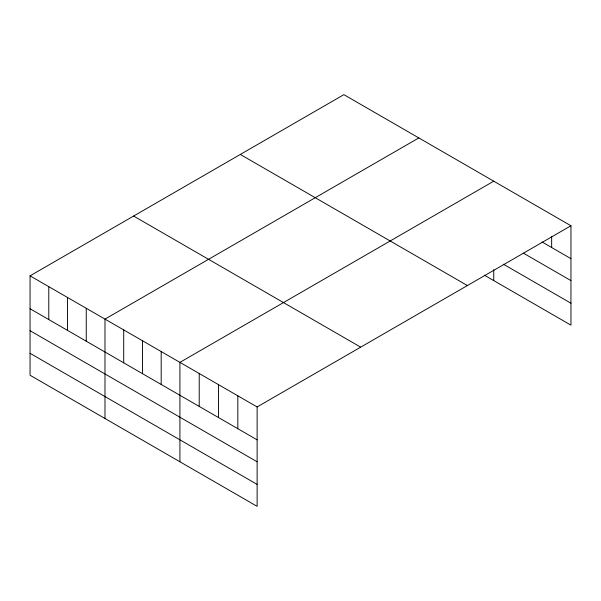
<?xml version="1.0" encoding="UTF-8"?>
<svg xmlns="http://www.w3.org/2000/svg" width="601" height="601" viewBox="0 0 601 601"><rect width="100%" height="100%" fill="white"/><g stroke="black" fill="none" stroke-linecap="round" stroke-linejoin="round"><path stroke-width="0.9" d="M30.05 275.844L257.123 406.945L257.123 506.342L30.05 375.242L30.05 275.844L343.877 94.657L570.95 225.758L570.95 325.156L484.376 275.175M418.814 137.922L104.987 319.108L104.987 418.506M493.744 181.186L179.917 362.373L179.917 461.763M257.123 406.945L570.95 225.758M541.997 241.948L570.95 258.663M523.501 253.209L570.95 280.607M503.398 264.207L570.95 303.212M240.317 154.449L467.39 285.55M133.61 216.052L360.683 347.153M30.05 308.749L257.123 439.849M30.05 330.693L257.123 461.793M30.05 353.298L257.123 484.398M551.65 236.554L551.65 247.522M493.744 269.609L493.744 280.577M237.823 395.804L237.823 428.708M218.524 384.655L218.524 417.56M199.216 373.514L199.216 406.419M161.188 351.555L161.188 384.46M142.452 340.737L142.452 373.642M123.716 329.926L123.716 362.831M86.251 308.29L86.251 341.195M67.515 297.48L67.515 330.385M48.786 286.662L48.786 319.567"/></g></svg>
